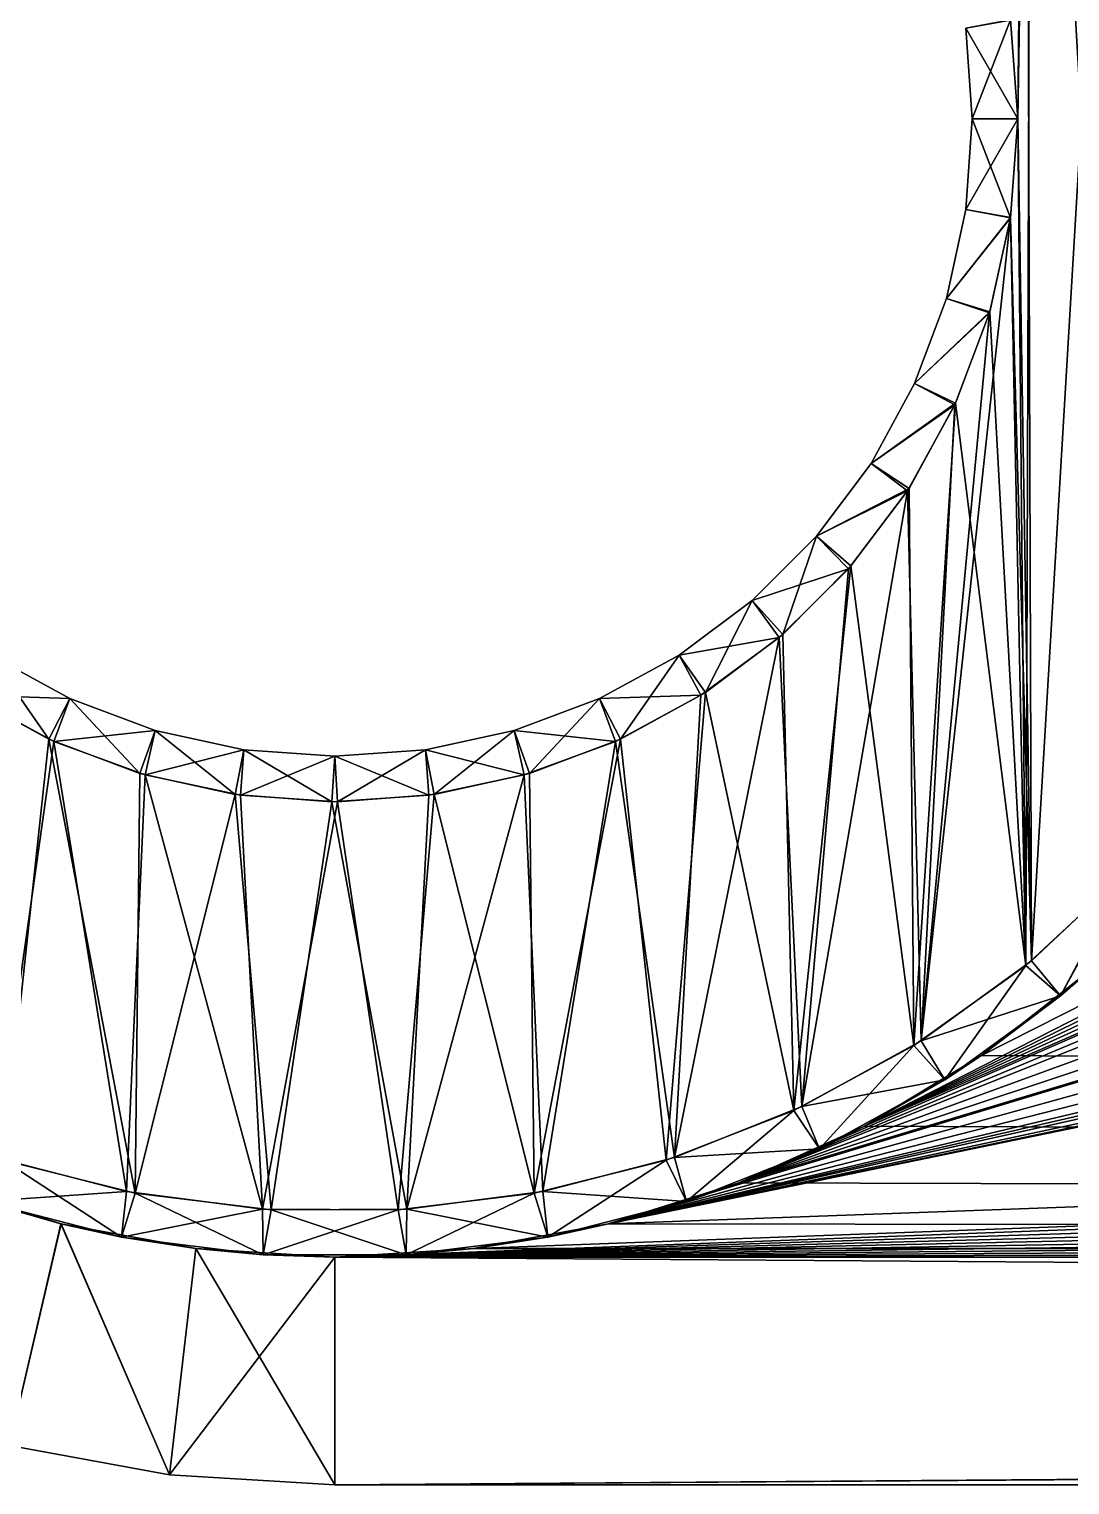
# Model space of a CAD drawing. Header units: metres. Extents: x -0.15 to 4.68, y -0.15 to 1.34.
# Drawn here: x -0.0335 to 0.0807, y -0.15 to 0.0098 of the extents above; entities that cross this region are included whole.
import ezdxf

# ---------------------------------------------------------------- set-up
doc = ezdxf.new("R2010")
doc.units = ezdxf.units.M
doc.header["$LTSCALE"] = 65.185185
for name, color, linetype in [('22', 7, 'CONTINUOUS'), ('24', 7, 'CONTINUOUS'), ('25', 7, 'CONTINUOUS'), ('27', 7, 'CONTINUOUS'), ('28', 7, 'CONTINUOUS'), ('29', 7, 'CONTINUOUS'), ('31', 7, 'CONTINUOUS'), ('32', 7, 'CONTINUOUS'), ('33', 7, 'CONTINUOUS'), ('34', 7, 'CONTINUOUS'), ('36', 7, 'CONTINUOUS'), ('37', 7, 'CONTINUOUS'), ('38', 7, 'CONTINUOUS'), ('40', 7, 'CONTINUOUS'), ('41', 7, 'CONTINUOUS'), ('60', 7, 'CONTINUOUS'), ('64', 7, 'CONTINUOUS'), ('71', 7, 'CONTINUOUS'), ('82', 7, 'CONTINUOUS'), ('83', 7, 'CONTINUOUS')]:
    doc.layers.add(name, color=color, linetype=linetype)

msp = doc.modelspace()

# ---------------------------------------------------------------- linework, layer by layer
at = {"layer": '22', "color": 2, "linetype": 'CONTINUOUS'}
for points in [[(-0.03003, -0.12134), (-0.03571, -0.14569), (-0.04439, -0.11684), (-0.03003, -0.12134)], [(-0.01812, -0.14889), (-0.03571, -0.14569), (-0.03003, -0.12134), (-0.01812, -0.14889)], [(-0.01526, -0.12404), (-0.01812, -0.14889), (-0.03003, -0.12134), (-0.01526, -0.12404)], [(0, -0.125), (-0.01812, -0.14889), (-0.01526, -0.12404), (0, -0.125)], [(0, -0.15), (-0.01812, -0.14889), (0, -0.125), (0, -0.15)], [(3.55372, -0.15), (0, -0.15), (3.55372, -0.125), (3.55372, -0.15)], [(3.55372, -0.125), (0, -0.15), (3.5198, -0.125), (3.55372, -0.125)], [(3.5198, -0.125), (0, -0.15), (3.39135, -0.125), (3.5198, -0.125)], [(3.39135, -0.125), (0, -0.15), (0, -0.125), (3.39135, -0.125)]]:
    msp.add_3dface(points, dxfattribs=at)
at = {"layer": '24', "color": 2, "linetype": 'CONTINUOUS'}
for points in [[(-0.04453, -0.11679, 0.605), (-0.03571, -0.14569, 0.605), (-0.03008, -0.12132, 0.605), (-0.04453, -0.11679, 0.605)], [(-0.03571, -0.14569, 0.605), (-0.01812, -0.14889, 0.605), (-0.03008, -0.12132, 0.605), (-0.03571, -0.14569, 0.605)], [(-0.03008, -0.12132, 0.605), (-0.01812, -0.14889, 0.605), (-0.01526, -0.12405, 0.605), (-0.03008, -0.12132, 0.605)], [(-0.01812, -0.14889, 0.605), (0, -0.15, 0.605), (-0.01526, -0.12405, 0.605), (-0.01812, -0.14889, 0.605)], [(-0.01526, -0.12405, 0.605), (0, -0.15, 0.605), (0, -0.125, 0.605), (-0.01526, -0.12405, 0.605)], [(0, -0.15, 0.605), (3.55372, -0.15, 0.605), (0, -0.125, 0.605), (0, -0.15, 0.605)], [(0, -0.125, 0.605), (3.55372, -0.15, 0.605), (3.39135, -0.125, 0.605), (0, -0.125, 0.605)]]:
    msp.add_3dface(points, dxfattribs=at)
at = {"layer": '25', "color": 2, "linetype": 'CONTINUOUS'}
for points in [[(0, -0.125, 0.605), (3.39135, -0.125, 0.605), (0, -0.125, 0.585), (0, -0.125, 0.605)], [(3.39135, -0.125, 0.605), (3.39135, -0.125, 0.585), (0, -0.125, 0.585), (3.39135, -0.125, 0.605)]]:
    msp.add_3dface(points, dxfattribs=at)
at = {"layer": '27', "color": 2, "linetype": 'CONTINUOUS'}
for points in [[(0.08739, -0.08223, -0.0175), (0.07968, -0.09631, -0.0125), (0.07651, -0.09244, -0.0175), (0.08739, -0.08223, -0.0175)], [(0.09112, -0.08557, -0.0125), (0.07968, -0.09631, -0.0125), (0.08739, -0.08223, -0.0175), (0.09112, -0.08557, -0.0125)], [(0.07651, -0.09244, -0.0175), (0.07968, -0.09631, -0.0125), (0.06439, -0.10126, -0.0175), (0.07651, -0.09244, -0.0175)], [(0.07968, -0.09631, -0.0125), (0.06698, -0.10554, -0.0125), (0.06439, -0.10126, -0.0175), (0.07968, -0.09631, -0.0125)], [(0.06439, -0.10126, -0.0175), (0.06698, -0.10554, -0.0125), (0.05131, -0.10846, -0.0175), (0.06439, -0.10126, -0.0175)], [(0.06698, -0.10554, -0.0125), (0.05322, -0.1131, -0.0125), (0.05131, -0.10846, -0.0175), (0.06698, -0.10554, -0.0125)], [(0.05131, -0.10846, -0.0175), (0.05322, -0.1131, -0.0125), (0.03731, -0.11404, -0.0175), (0.05131, -0.10846, -0.0175)], [(0.05322, -0.1131, -0.0125), (0.03863, -0.11888, -0.0125), (0.03731, -0.11404, -0.0175), (0.05322, -0.1131, -0.0125)], [(-0.02342, -0.12279, -0.0125), (-0.03863, -0.11888, -0.0125), (-0.03638, -0.11434, -0.0175), (-0.02342, -0.12279, -0.0125)], [(-0.02191, -0.11798, -0.0175), (-0.02342, -0.12279, -0.0125), (-0.03638, -0.11434, -0.0175), (-0.02191, -0.11798, -0.0175)], [(0.03731, -0.11404, -0.0175), (0.03863, -0.11888, -0.0125), (0.02285, -0.1178, -0.0175), (0.03731, -0.11404, -0.0175)], [(-0.00785, -0.12475, -0.0125), (-0.02342, -0.12279, -0.0125), (-0.02191, -0.11798, -0.0175), (-0.00785, -0.12475, -0.0125)], [(-0.00698, -0.11979, -0.0175), (-0.00785, -0.12475, -0.0125), (-0.02191, -0.11798, -0.0175), (-0.00698, -0.11979, -0.0175)], [(0.02285, -0.1178, -0.0175), (0.02342, -0.12279, -0.0125), (0.00793, -0.11973, -0.0175), (0.02285, -0.1178, -0.0175)], [(0.03863, -0.11888, -0.0125), (0.02342, -0.12279, -0.0125), (0.02285, -0.1178, -0.0175), (0.03863, -0.11888, -0.0125)], [(0.00785, -0.12475, -0.0125), (-0.00785, -0.12475, -0.0125), (-0.00698, -0.11979, -0.0175), (0.00785, -0.12475, -0.0125)], [(0.00793, -0.11973, -0.0175), (0.00785, -0.12475, -0.0125), (-0.00698, -0.11979, -0.0175), (0.00793, -0.11973, -0.0175)], [(0.02342, -0.12279, -0.0125), (0.00785, -0.12475, -0.0125), (0.00793, -0.11973, -0.0175), (0.02342, -0.12279, -0.0125)]]:
    msp.add_3dface(points, dxfattribs=at)
at = {"layer": '28', "color": 2, "linetype": 'CONTINUOUS'}
for points in [[(0.0742, 0.01083, -0.0175), (0.07587, 0.09297, -0.0175), (0.075, 0, -0.0175), (0.0742, 0.01083, -0.0175)], [(0.07587, 0.09297, -0.0175), (0.07651, -0.09244, -0.0175), (0.075, 0, -0.0175), (0.07587, 0.09297, -0.0175)], [(0.07651, -0.09244, -0.0175), (0.07587, 0.09297, -0.0175), (0.0869, 0.08275, -0.0175), (0.07651, -0.09244, -0.0175)], [(0.08739, -0.08223, -0.0175), (0.07651, -0.09244, -0.0175), (0.0869, 0.08275, -0.0175), (0.08739, -0.08223, -0.0175)], [(0.075, 0, -0.0175), (0.07651, -0.09244, -0.0175), (0.0742, -0.01086, -0.0175), (0.075, 0, -0.0175)], [(0.07651, -0.09244, -0.0175), (0.06439, -0.10126, -0.0175), (0.0742, -0.01086, -0.0175), (0.07651, -0.09244, -0.0175)], [(0.0742, -0.01086, -0.0175), (0.06439, -0.10126, -0.0175), (0.07191, -0.02129, -0.0175), (0.0742, -0.01086, -0.0175)], [(0.07191, -0.02129, -0.0175), (0.06439, -0.10126, -0.0175), (0.06809, -0.0314, -0.0175), (0.07191, -0.02129, -0.0175)], [(0.06809, -0.0314, -0.0175), (0.06439, -0.10126, -0.0175), (0.06289, -0.04086, -0.0175), (0.06809, -0.0314, -0.0175)], [(0.06439, -0.10126, -0.0175), (0.05131, -0.10846, -0.0175), (0.06289, -0.04086, -0.0175), (0.06439, -0.10126, -0.0175)], [(0.06289, -0.04086, -0.0175), (0.05131, -0.10846, -0.0175), (0.05641, -0.04941, -0.0175), (0.06289, -0.04086, -0.0175)], [(0.05641, -0.04941, -0.0175), (0.05131, -0.10846, -0.0175), (0.0488, -0.05695, -0.0175), (0.05641, -0.04941, -0.0175)], [(0.05131, -0.10846, -0.0175), (0.03731, -0.11404, -0.0175), (0.0488, -0.05695, -0.0175), (0.05131, -0.10846, -0.0175)], [(0.0488, -0.05695, -0.0175), (0.03731, -0.11404, -0.0175), (0.04021, -0.0633, -0.0175), (0.0488, -0.05695, -0.0175)], [(-0.03139, -0.06812, -0.0175), (-0.03638, -0.11434, -0.0175), (-0.0407, -0.06298, -0.0175), (-0.03139, -0.06812, -0.0175)], [(0.04021, -0.0633, -0.0175), (0.03731, -0.11404, -0.0175), (0.03082, -0.06837, -0.0175), (0.04021, -0.0633, -0.0175)], [(-0.02191, -0.11798, -0.0175), (-0.03638, -0.11434, -0.0175), (-0.03139, -0.06812, -0.0175), (-0.02191, -0.11798, -0.0175)], [(-0.02138, -0.07187, -0.0175), (-0.02191, -0.11798, -0.0175), (-0.03139, -0.06812, -0.0175), (-0.02138, -0.07187, -0.0175)], [(0.03082, -0.06837, -0.0175), (0.02285, -0.1178, -0.0175), (0.02079, -0.07205, -0.0175), (0.03082, -0.06837, -0.0175)], [(0.03731, -0.11404, -0.0175), (0.02285, -0.1178, -0.0175), (0.03082, -0.06837, -0.0175), (0.03731, -0.11404, -0.0175)], [(-0.01094, -0.0742, -0.0175), (-0.02191, -0.11798, -0.0175), (-0.02138, -0.07187, -0.0175), (-0.01094, -0.0742, -0.0175)], [(0.02285, -0.1178, -0.0175), (0.00793, -0.11973, -0.0175), (0.02079, -0.07205, -0.0175), (0.02285, -0.1178, -0.0175)], [(0.02079, -0.07205, -0.0175), (0.00793, -0.11973, -0.0175), (0.01034, -0.07428, -0.0175), (0.02079, -0.07205, -0.0175)], [(-0.00698, -0.11979, -0.0175), (-0.02191, -0.11798, -0.0175), (-0.01094, -0.0742, -0.0175), (-0.00698, -0.11979, -0.0175)], [(-0.0003, -0.07499, -0.0175), (-0.00698, -0.11979, -0.0175), (-0.01094, -0.0742, -0.0175), (-0.0003, -0.07499, -0.0175)], [(0.00793, -0.11973, -0.0175), (-0.00698, -0.11979, -0.0175), (-0.0003, -0.07499, -0.0175), (0.00793, -0.11973, -0.0175)], [(0.01034, -0.07428, -0.0175), (0.00793, -0.11973, -0.0175), (-0.0003, -0.07499, -0.0175), (0.01034, -0.07428, -0.0175)]]:
    msp.add_3dface(points, dxfattribs=at)
at = {"layer": '29', "color": 2, "linetype": 'CONTINUOUS'}
for points in [[(0.09112, -0.08557, -0.0125), (0.08293, -0.09352, 0.02), (0.07968, -0.09631, -0.0125), (0.09112, -0.08557, -0.0125)], [(0.08293, -0.09352, 0.02), (0.07101, -0.10286, 0.02), (0.07968, -0.09631, -0.0125), (0.08293, -0.09352, 0.02)], [(0.07968, -0.09631, -0.0125), (0.07101, -0.10286, 0.02), (0.06698, -0.10554, -0.0125), (0.07968, -0.09631, -0.0125)], [(0.07101, -0.10286, 0.02), (0.05818, -0.11063, 0.02), (0.06698, -0.10554, -0.0125), (0.07101, -0.10286, 0.02)], [(0.06698, -0.10554, -0.0125), (0.05818, -0.11063, 0.02), (0.05322, -0.1131, -0.0125), (0.06698, -0.10554, -0.0125)], [(0.05818, -0.11063, 0.02), (0.0444, -0.11684, 0.02), (0.05322, -0.1131, -0.0125), (0.05818, -0.11063, 0.02)], [(0.05322, -0.1131, -0.0125), (0.0444, -0.11684, 0.02), (0.03863, -0.11888, -0.0125), (0.05322, -0.1131, -0.0125)], [(-0.03003, -0.12134), (-0.04439, -0.11684), (-0.03863, -0.11888, -0.0125), (-0.03003, -0.12134)], [(0.0444, -0.11684, 0.02), (0.03005, -0.12133, 0.02), (0.03863, -0.11888, -0.0125), (0.0444, -0.11684, 0.02)], [(-0.02342, -0.12279, -0.0125), (-0.03003, -0.12134), (-0.03863, -0.11888, -0.0125), (-0.02342, -0.12279, -0.0125)], [(0.03863, -0.11888, -0.0125), (0.03005, -0.12133, 0.02), (0.02342, -0.12279, -0.0125), (0.03863, -0.11888, -0.0125)], [(-0.01526, -0.12404), (-0.03003, -0.12134), (-0.02342, -0.12279, -0.0125), (-0.01526, -0.12404)], [(0.03005, -0.12133, 0.02), (0.01527, -0.12404, 0.02), (0.02342, -0.12279, -0.0125), (0.03005, -0.12133, 0.02)], [(-0.00785, -0.12475, -0.0125), (-0.01526, -0.12404), (-0.02342, -0.12279, -0.0125), (-0.00785, -0.12475, -0.0125)], [(0.02342, -0.12279, -0.0125), (0.01527, -0.12404, 0.02), (0.00785, -0.12475, -0.0125), (0.02342, -0.12279, -0.0125)], [(0, -0.125), (-0.01526, -0.12404), (-0.00785, -0.12475, -0.0125), (0, -0.125)], [(0.01527, -0.12404, 0.02), (0, -0.125, 0.02), (0.00785, -0.12475, -0.0125), (0.01527, -0.12404, 0.02)], [(0.00785, -0.12475, -0.0125), (0, -0.125), (-0.00785, -0.12475, -0.0125), (0.00785, -0.12475, -0.0125)], [(0, -0.125, 0.02), (0, -0.125), (0.00785, -0.12475, -0.0125), (0, -0.125, 0.02)]]:
    msp.add_3dface(points, dxfattribs=at)
at = {"layer": '31', "color": 2, "linetype": 'CONTINUOUS'}
for points in [[(0.07, 0, -0.0125), (0.0742, -0.01086, -0.0175), (0.06929, -0.00996, -0.0125), (0.07, 0, -0.0125)], [(0.075, 0, -0.0175), (0.0742, -0.01086, -0.0175), (0.07, 0, -0.0125), (0.075, 0, -0.0175)], [(0.06929, -0.00996, -0.0125), (0.0742, -0.01086, -0.0175), (0.06716, -0.01972, -0.0125), (0.06929, -0.00996, -0.0125)], [(0.0742, -0.01086, -0.0175), (0.07191, -0.02129, -0.0175), (0.06716, -0.01972, -0.0125), (0.0742, -0.01086, -0.0175)], [(0.06716, -0.01972, -0.0125), (0.07191, -0.02129, -0.0175), (0.06367, -0.02908, -0.0125), (0.06716, -0.01972, -0.0125)], [(0.07191, -0.02129, -0.0175), (0.06809, -0.0314, -0.0175), (0.06367, -0.02908, -0.0125), (0.07191, -0.02129, -0.0175)], [(0.06367, -0.02908, -0.0125), (0.06809, -0.0314, -0.0175), (0.05889, -0.03784, -0.0125), (0.06367, -0.02908, -0.0125)], [(0.06809, -0.0314, -0.0175), (0.06289, -0.04086, -0.0175), (0.05889, -0.03784, -0.0125), (0.06809, -0.0314, -0.0175)], [(0.05889, -0.03784, -0.0125), (0.06289, -0.04086, -0.0175), (0.0529, -0.04584, -0.0125), (0.05889, -0.03784, -0.0125)], [(0.06289, -0.04086, -0.0175), (0.05641, -0.04941, -0.0175), (0.0529, -0.04584, -0.0125), (0.06289, -0.04086, -0.0175)], [(0.0529, -0.04584, -0.0125), (0.05641, -0.04941, -0.0175), (0.04584, -0.0529, -0.0125), (0.0529, -0.04584, -0.0125)], [(0.05641, -0.04941, -0.0175), (0.0488, -0.05695, -0.0175), (0.04584, -0.0529, -0.0125), (0.05641, -0.04941, -0.0175)], [(0.04584, -0.0529, -0.0125), (0.0488, -0.05695, -0.0175), (0.03784, -0.05889, -0.0125), (0.04584, -0.0529, -0.0125)], [(0.0488, -0.05695, -0.0175), (0.04021, -0.0633, -0.0175), (0.03784, -0.05889, -0.0125), (0.0488, -0.05695, -0.0175)], [(-0.03139, -0.06812, -0.0175), (-0.0407, -0.06298, -0.0175), (-0.03784, -0.05889, -0.0125), (-0.03139, -0.06812, -0.0175)], [(-0.02908, -0.06367, -0.0125), (-0.03139, -0.06812, -0.0175), (-0.03784, -0.05889, -0.0125), (-0.02908, -0.06367, -0.0125)], [(0.03784, -0.05889, -0.0125), (0.04021, -0.0633, -0.0175), (0.02908, -0.06367, -0.0125), (0.03784, -0.05889, -0.0125)], [(-0.02138, -0.07187, -0.0175), (-0.03139, -0.06812, -0.0175), (-0.02908, -0.06367, -0.0125), (-0.02138, -0.07187, -0.0175)], [(-0.01972, -0.06716, -0.0125), (-0.02138, -0.07187, -0.0175), (-0.02908, -0.06367, -0.0125), (-0.01972, -0.06716, -0.0125)], [(0.02908, -0.06367, -0.0125), (0.03082, -0.06837, -0.0175), (0.01972, -0.06716, -0.0125), (0.02908, -0.06367, -0.0125)], [(0.04021, -0.0633, -0.0175), (0.03082, -0.06837, -0.0175), (0.02908, -0.06367, -0.0125), (0.04021, -0.0633, -0.0175)], [(-0.01094, -0.0742, -0.0175), (-0.02138, -0.07187, -0.0175), (-0.01972, -0.06716, -0.0125), (-0.01094, -0.0742, -0.0175)], [(-0.00996, -0.06929, -0.0125), (-0.01094, -0.0742, -0.0175), (-0.01972, -0.06716, -0.0125), (-0.00996, -0.06929, -0.0125)], [(0.01972, -0.06716, -0.0125), (0.02079, -0.07205, -0.0175), (0.00996, -0.06929, -0.0125), (0.01972, -0.06716, -0.0125)], [(0.03082, -0.06837, -0.0175), (0.02079, -0.07205, -0.0175), (0.01972, -0.06716, -0.0125), (0.03082, -0.06837, -0.0175)], [(-0.0003, -0.07499, -0.0175), (-0.01094, -0.0742, -0.0175), (-0.00996, -0.06929, -0.0125), (-0.0003, -0.07499, -0.0175)], [(0, -0.07, -0.0125), (-0.0003, -0.07499, -0.0175), (-0.00996, -0.06929, -0.0125), (0, -0.07, -0.0125)], [(0.01034, -0.07428, -0.0175), (-0.0003, -0.07499, -0.0175), (0, -0.07, -0.0125), (0.01034, -0.07428, -0.0175)], [(0.00996, -0.06929, -0.0125), (0.01034, -0.07428, -0.0175), (0, -0.07, -0.0125), (0.00996, -0.06929, -0.0125)], [(0.02079, -0.07205, -0.0175), (0.01034, -0.07428, -0.0175), (0.00996, -0.06929, -0.0125), (0.02079, -0.07205, -0.0175)]]:
    msp.add_3dface(points, dxfattribs=at)
at = {"layer": '32', "color": 2, "linetype": 'CONTINUOUS'}
for points in [[(0.0742, 0.01083, -0.0175), (0.075, 0, -0.0175), (0.06929, 0.00996, -0.0125), (0.0742, 0.01083, -0.0175)], [(0.075, 0, -0.0175), (0.07, 0, -0.0125), (0.06929, 0.00996, -0.0125), (0.075, 0, -0.0175)]]:
    msp.add_3dface(points, dxfattribs=at)
at = {"layer": '33', "color": 2, "linetype": 'CONTINUOUS'}
for points in [[(0.07, 0, -0.0125), (0.06929, -0.00996, -0.0125), (0.07, 0, 0.6175), (0.07, 0, -0.0125)], [(0.07, 0, 0.6175), (0.06929, -0.00996, -0.0125), (0.06929, -0.00996, 0.6175), (0.07, 0, 0.6175)], [(0.06929, -0.00996, -0.0125), (0.06716, -0.01972, -0.0125), (0.06929, -0.00996, 0.6175), (0.06929, -0.00996, -0.0125)], [(0.06929, -0.00996, 0.6175), (0.06716, -0.01972, -0.0125), (0.06716, -0.01972, 0.6175), (0.06929, -0.00996, 0.6175)], [(0.06716, -0.01972, -0.0125), (0.06367, -0.02908, -0.0125), (0.06716, -0.01972, 0.6175), (0.06716, -0.01972, -0.0125)], [(0.06716, -0.01972, 0.6175), (0.06367, -0.02908, -0.0125), (0.06367, -0.02908, 0.6175), (0.06716, -0.01972, 0.6175)], [(0.06367, -0.02908, -0.0125), (0.05889, -0.03784, -0.0125), (0.06367, -0.02908, 0.6175), (0.06367, -0.02908, -0.0125)], [(0.06367, -0.02908, 0.6175), (0.05889, -0.03784, -0.0125), (0.05889, -0.03784, 0.6175), (0.06367, -0.02908, 0.6175)], [(0.05889, -0.03784, -0.0125), (0.0529, -0.04584, -0.0125), (0.05889, -0.03784, 0.6175), (0.05889, -0.03784, -0.0125)], [(0.05889, -0.03784, 0.6175), (0.0529, -0.04584, -0.0125), (0.0529, -0.04584, 0.6175), (0.05889, -0.03784, 0.6175)], [(0.0529, -0.04584, -0.0125), (0.04584, -0.0529, -0.0125), (0.0529, -0.04584, 0.6175), (0.0529, -0.04584, -0.0125)], [(0.0529, -0.04584, 0.6175), (0.04584, -0.0529, -0.0125), (0.04584, -0.0529, 0.6175), (0.0529, -0.04584, 0.6175)], [(0.04584, -0.0529, -0.0125), (0.03784, -0.05889, -0.0125), (0.04584, -0.0529, 0.6175), (0.04584, -0.0529, -0.0125)], [(0.04584, -0.0529, 0.6175), (0.03784, -0.05889, -0.0125), (0.03784, -0.05889, 0.6175), (0.04584, -0.0529, 0.6175)], [(-0.02908, -0.06367, -0.0125), (-0.03784, -0.05889, -0.0125), (-0.02908, -0.06367, 0.6175), (-0.02908, -0.06367, -0.0125)], [(-0.02908, -0.06367, 0.6175), (-0.03784, -0.05889, -0.0125), (-0.03784, -0.05889, 0.6175), (-0.02908, -0.06367, 0.6175)], [(0.03784, -0.05889, -0.0125), (0.02908, -0.06367, -0.0125), (0.03784, -0.05889, 0.6175), (0.03784, -0.05889, -0.0125)], [(0.03784, -0.05889, 0.6175), (0.02908, -0.06367, -0.0125), (0.02908, -0.06367, 0.6175), (0.03784, -0.05889, 0.6175)], [(-0.01972, -0.06716, -0.0125), (-0.02908, -0.06367, -0.0125), (-0.01972, -0.06716, 0.6175), (-0.01972, -0.06716, -0.0125)], [(-0.01972, -0.06716, 0.6175), (-0.02908, -0.06367, -0.0125), (-0.02908, -0.06367, 0.6175), (-0.01972, -0.06716, 0.6175)], [(0.02908, -0.06367, -0.0125), (0.01972, -0.06716, -0.0125), (0.02908, -0.06367, 0.6175), (0.02908, -0.06367, -0.0125)], [(0.02908, -0.06367, 0.6175), (0.01972, -0.06716, -0.0125), (0.01972, -0.06716, 0.6175), (0.02908, -0.06367, 0.6175)], [(-0.00996, -0.06929, -0.0125), (-0.01972, -0.06716, -0.0125), (-0.00996, -0.06929, 0.6175), (-0.00996, -0.06929, -0.0125)], [(-0.00996, -0.06929, 0.6175), (-0.01972, -0.06716, -0.0125), (-0.01972, -0.06716, 0.6175), (-0.00996, -0.06929, 0.6175)], [(0.01972, -0.06716, -0.0125), (0.00996, -0.06929, -0.0125), (0.01972, -0.06716, 0.6175), (0.01972, -0.06716, -0.0125)], [(0.01972, -0.06716, 0.6175), (0.00996, -0.06929, -0.0125), (0.00996, -0.06929, 0.6175), (0.01972, -0.06716, 0.6175)], [(0, -0.07, -0.0125), (-0.00996, -0.06929, -0.0125), (0, -0.07, 0.6175), (0, -0.07, -0.0125)], [(0, -0.07, 0.6175), (-0.00996, -0.06929, -0.0125), (-0.00996, -0.06929, 0.6175), (0, -0.07, 0.6175)], [(0.00996, -0.06929, -0.0125), (0, -0.07, -0.0125), (0.00996, -0.06929, 0.6175), (0.00996, -0.06929, -0.0125)], [(0.00996, -0.06929, 0.6175), (0, -0.07, -0.0125), (0, -0.07, 0.6175), (0.00996, -0.06929, 0.6175)]]:
    msp.add_3dface(points, dxfattribs=at)
at = {"layer": '34', "color": 2, "linetype": 'CONTINUOUS'}
for points in [[(0.07, 0, -0.0125), (0.07, 0, 0.6175), (0.06929, 0.00996, 0.6175), (0.07, 0, -0.0125)], [(0.07, 0, -0.0125), (0.06929, 0.00996, 0.6175), (0.06929, 0.00996, -0.0125), (0.07, 0, -0.0125)]]:
    msp.add_3dface(points, dxfattribs=at)
at = {"layer": '36', "color": 2, "linetype": 'CONTINUOUS'}
for points in [[(0.0869, -0.08275, 0.6225), (0.07587, -0.09297, 0.6225), (0.07968, -0.09631, 0.6175), (0.0869, -0.08275, 0.6225)], [(0.0869, -0.08275, 0.6225), (0.07968, -0.09631, 0.6175), (0.09112, -0.08557, 0.6175), (0.0869, -0.08275, 0.6225)], [(0.07587, -0.09297, 0.6225), (0.0636, -0.10176, 0.6225), (0.06698, -0.10554, 0.6175), (0.07587, -0.09297, 0.6225)], [(0.07587, -0.09297, 0.6225), (0.06698, -0.10554, 0.6175), (0.07968, -0.09631, 0.6175), (0.07587, -0.09297, 0.6225)], [(0.0636, -0.10176, 0.6225), (0.05043, -0.10888, 0.6225), (0.05322, -0.1131, 0.6175), (0.0636, -0.10176, 0.6225)], [(0.0636, -0.10176, 0.6225), (0.05322, -0.1131, 0.6175), (0.06698, -0.10554, 0.6175), (0.0636, -0.10176, 0.6225)], [(0.05043, -0.10888, 0.6225), (0.03638, -0.11434, 0.6225), (0.03863, -0.11888, 0.6175), (0.05043, -0.10888, 0.6225)], [(0.05043, -0.10888, 0.6225), (0.03863, -0.11888, 0.6175), (0.05322, -0.1131, 0.6175), (0.05043, -0.10888, 0.6225)], [(-0.02285, -0.1178, 0.6225), (-0.03731, -0.11404, 0.6225), (-0.03863, -0.11888, 0.6175), (-0.02285, -0.1178, 0.6225)], [(0.03638, -0.11434, 0.6225), (0.02191, -0.11798, 0.6225), (0.02342, -0.12279, 0.6175), (0.03638, -0.11434, 0.6225)], [(0.03638, -0.11434, 0.6225), (0.02342, -0.12279, 0.6175), (0.03863, -0.11888, 0.6175), (0.03638, -0.11434, 0.6225)], [(-0.02285, -0.1178, 0.6225), (-0.03863, -0.11888, 0.6175), (-0.02342, -0.12279, 0.6175), (-0.02285, -0.1178, 0.6225)], [(-0.00793, -0.11973, 0.6225), (-0.02285, -0.1178, 0.6225), (-0.02342, -0.12279, 0.6175), (-0.00793, -0.11973, 0.6225)], [(0.02191, -0.11798, 0.6225), (0.00698, -0.11979, 0.6225), (0.00785, -0.12475, 0.6175), (0.02191, -0.11798, 0.6225)], [(0.02191, -0.11798, 0.6225), (0.00785, -0.12475, 0.6175), (0.02342, -0.12279, 0.6175), (0.02191, -0.11798, 0.6225)], [(-0.00793, -0.11973, 0.6225), (-0.02342, -0.12279, 0.6175), (-0.00785, -0.12475, 0.6175), (-0.00793, -0.11973, 0.6225)], [(0.00698, -0.11979, 0.6225), (-0.00793, -0.11973, 0.6225), (-0.00785, -0.12475, 0.6175), (0.00698, -0.11979, 0.6225)], [(0.00698, -0.11979, 0.6225), (-0.00785, -0.12475, 0.6175), (0.00785, -0.12475, 0.6175), (0.00698, -0.11979, 0.6225)]]:
    msp.add_3dface(points, dxfattribs=at)
at = {"layer": '37', "color": 2, "linetype": 'CONTINUOUS'}
for points in [[(0.0742, 0.01086, 0.6225), (0.075, 0, 0.6225), (0.07651, 0.09244, 0.6225), (0.0742, 0.01086, 0.6225)], [(0.075, 0, 0.6225), (0.07587, -0.09297, 0.6225), (0.07651, 0.09244, 0.6225), (0.075, 0, 0.6225)], [(0.07587, -0.09297, 0.6225), (0.0869, -0.08275, 0.6225), (0.07651, 0.09244, 0.6225), (0.07587, -0.09297, 0.6225)], [(0.07651, 0.09244, 0.6225), (0.0869, -0.08275, 0.6225), (0.08739, 0.08223, 0.6225), (0.07651, 0.09244, 0.6225)], [(0.075, 0, 0.6225), (0.0742, -0.01083, 0.6225), (0.07587, -0.09297, 0.6225), (0.075, 0, 0.6225)], [(0.0742, -0.01083, 0.6225), (0.07194, -0.0212, 0.6225), (0.07587, -0.09297, 0.6225), (0.0742, -0.01083, 0.6225)], [(0.07194, -0.0212, 0.6225), (0.06818, -0.03122, 0.6225), (0.07587, -0.09297, 0.6225), (0.07194, -0.0212, 0.6225)], [(0.06818, -0.03122, 0.6225), (0.06306, -0.0406, 0.6225), (0.0636, -0.10176, 0.6225), (0.06818, -0.03122, 0.6225)], [(0.07587, -0.09297, 0.6225), (0.06818, -0.03122, 0.6225), (0.0636, -0.10176, 0.6225), (0.07587, -0.09297, 0.6225)], [(0.06306, -0.0406, 0.6225), (0.05669, -0.0491, 0.6225), (0.0636, -0.10176, 0.6225), (0.06306, -0.0406, 0.6225)], [(0.05669, -0.0491, 0.6225), (0.04919, -0.05661, 0.6225), (0.05043, -0.10888, 0.6225), (0.05669, -0.0491, 0.6225)], [(0.0636, -0.10176, 0.6225), (0.05669, -0.0491, 0.6225), (0.05043, -0.10888, 0.6225), (0.0636, -0.10176, 0.6225)], [(0.04919, -0.05661, 0.6225), (0.0407, -0.06298, 0.6225), (0.05043, -0.10888, 0.6225), (0.04919, -0.05661, 0.6225)], [(-0.03082, -0.06837, 0.6225), (-0.04021, -0.0633, 0.6225), (-0.03731, -0.11404, 0.6225), (-0.03082, -0.06837, 0.6225)], [(0.0407, -0.06298, 0.6225), (0.03139, -0.06812, 0.6225), (0.03638, -0.11434, 0.6225), (0.0407, -0.06298, 0.6225)], [(0.05043, -0.10888, 0.6225), (0.0407, -0.06298, 0.6225), (0.03638, -0.11434, 0.6225), (0.05043, -0.10888, 0.6225)], [(-0.02285, -0.1178, 0.6225), (-0.03082, -0.06837, 0.6225), (-0.03731, -0.11404, 0.6225), (-0.02285, -0.1178, 0.6225)], [(-0.02079, -0.07205, 0.6225), (-0.03082, -0.06837, 0.6225), (-0.02285, -0.1178, 0.6225), (-0.02079, -0.07205, 0.6225)], [(0.03139, -0.06812, 0.6225), (0.02138, -0.07187, 0.6225), (0.02191, -0.11798, 0.6225), (0.03139, -0.06812, 0.6225)], [(0.03638, -0.11434, 0.6225), (0.03139, -0.06812, 0.6225), (0.02191, -0.11798, 0.6225), (0.03638, -0.11434, 0.6225)], [(0.02138, -0.07187, 0.6225), (0.01094, -0.0742, 0.6225), (0.02191, -0.11798, 0.6225), (0.02138, -0.07187, 0.6225)], [(-0.00793, -0.11973, 0.6225), (-0.02079, -0.07205, 0.6225), (-0.02285, -0.1178, 0.6225), (-0.00793, -0.11973, 0.6225)], [(-0.01034, -0.07428, 0.6225), (-0.02079, -0.07205, 0.6225), (-0.00793, -0.11973, 0.6225), (-0.01034, -0.07428, 0.6225)], [(0.0003, -0.07499, 0.6225), (-0.01034, -0.07428, 0.6225), (-0.00793, -0.11973, 0.6225), (0.0003, -0.07499, 0.6225)], [(0.00698, -0.11979, 0.6225), (0.0003, -0.07499, 0.6225), (-0.00793, -0.11973, 0.6225), (0.00698, -0.11979, 0.6225)], [(0.01094, -0.0742, 0.6225), (0.0003, -0.07499, 0.6225), (0.00698, -0.11979, 0.6225), (0.01094, -0.0742, 0.6225)], [(0.02191, -0.11798, 0.6225), (0.01094, -0.0742, 0.6225), (0.00698, -0.11979, 0.6225), (0.02191, -0.11798, 0.6225)]]:
    msp.add_3dface(points, dxfattribs=at)
at = {"layer": '38', "color": 2, "linetype": 'CONTINUOUS'}
for points in [[(0.09112, -0.08557, 0.6175), (0.07968, -0.09631, 0.6175), (0.08293, -0.09352, 0.585), (0.09112, -0.08557, 0.6175)], [(0.08293, -0.09352, 0.585), (0.07968, -0.09631, 0.6175), (0.07102, -0.10285, 0.585), (0.08293, -0.09352, 0.585)], [(0.07968, -0.09631, 0.6175), (0.06698, -0.10554, 0.6175), (0.07102, -0.10285, 0.585), (0.07968, -0.09631, 0.6175)], [(0.07102, -0.10285, 0.585), (0.06698, -0.10554, 0.6175), (0.05819, -0.11062, 0.585), (0.07102, -0.10285, 0.585)], [(0.06698, -0.10554, 0.6175), (0.05322, -0.1131, 0.6175), (0.05819, -0.11062, 0.585), (0.06698, -0.10554, 0.6175)], [(0.05819, -0.11062, 0.585), (0.05322, -0.1131, 0.6175), (0.04439, -0.11684, 0.585), (0.05819, -0.11062, 0.585)], [(0.05322, -0.1131, 0.6175), (0.03863, -0.11888, 0.6175), (0.04439, -0.11684, 0.585), (0.05322, -0.1131, 0.6175)], [(-0.04453, -0.11679, 0.605), (-0.03008, -0.12132, 0.605), (-0.03863, -0.11888, 0.6175), (-0.04453, -0.11679, 0.605)], [(0.04439, -0.11684, 0.585), (0.03863, -0.11888, 0.6175), (0.03003, -0.12134, 0.585), (0.04439, -0.11684, 0.585)], [(-0.03863, -0.11888, 0.6175), (-0.03008, -0.12132, 0.605), (-0.02342, -0.12279, 0.6175), (-0.03863, -0.11888, 0.6175)], [(0.03863, -0.11888, 0.6175), (0.02342, -0.12279, 0.6175), (0.03003, -0.12134, 0.585), (0.03863, -0.11888, 0.6175)], [(-0.03008, -0.12132, 0.605), (-0.01526, -0.12405, 0.605), (-0.02342, -0.12279, 0.6175), (-0.03008, -0.12132, 0.605)], [(0.03003, -0.12134, 0.585), (0.02342, -0.12279, 0.6175), (0.01526, -0.12404, 0.585), (0.03003, -0.12134, 0.585)], [(-0.02342, -0.12279, 0.6175), (-0.01526, -0.12405, 0.605), (-0.00785, -0.12475, 0.6175), (-0.02342, -0.12279, 0.6175)], [(0.02342, -0.12279, 0.6175), (0.00785, -0.12475, 0.6175), (0.01526, -0.12404, 0.585), (0.02342, -0.12279, 0.6175)], [(-0.01526, -0.12405, 0.605), (0, -0.125, 0.605), (-0.00785, -0.12475, 0.6175), (-0.01526, -0.12405, 0.605)], [(0, -0.125, 0.605), (0, -0.125, 0.585), (0.01526, -0.12404, 0.585), (0, -0.125, 0.605)], [(0.00785, -0.12475, 0.6175), (0, -0.125, 0.605), (0.01526, -0.12404, 0.585), (0.00785, -0.12475, 0.6175)], [(-0.00785, -0.12475, 0.6175), (0, -0.125, 0.605), (0.00785, -0.12475, 0.6175), (-0.00785, -0.12475, 0.6175)]]:
    msp.add_3dface(points, dxfattribs=at)
at = {"layer": '40', "color": 2, "linetype": 'CONTINUOUS'}
for points in [[(0.07, 0, 0.6175), (0.06929, -0.00996, 0.6175), (0.075, 0, 0.6225), (0.07, 0, 0.6175)], [(0.075, 0, 0.6225), (0.06929, -0.00996, 0.6175), (0.0742, -0.01083, 0.6225), (0.075, 0, 0.6225)], [(0.06929, -0.00996, 0.6175), (0.06716, -0.01972, 0.6175), (0.0742, -0.01083, 0.6225), (0.06929, -0.00996, 0.6175)], [(0.0742, -0.01083, 0.6225), (0.06716, -0.01972, 0.6175), (0.07194, -0.0212, 0.6225), (0.0742, -0.01083, 0.6225)], [(0.06716, -0.01972, 0.6175), (0.06367, -0.02908, 0.6175), (0.07194, -0.0212, 0.6225), (0.06716, -0.01972, 0.6175)], [(0.07194, -0.0212, 0.6225), (0.06367, -0.02908, 0.6175), (0.06818, -0.03122, 0.6225), (0.07194, -0.0212, 0.6225)], [(0.06367, -0.02908, 0.6175), (0.05889, -0.03784, 0.6175), (0.06818, -0.03122, 0.6225), (0.06367, -0.02908, 0.6175)], [(0.06818, -0.03122, 0.6225), (0.05889, -0.03784, 0.6175), (0.06306, -0.0406, 0.6225), (0.06818, -0.03122, 0.6225)], [(0.05889, -0.03784, 0.6175), (0.0529, -0.04584, 0.6175), (0.06306, -0.0406, 0.6225), (0.05889, -0.03784, 0.6175)], [(0.06306, -0.0406, 0.6225), (0.0529, -0.04584, 0.6175), (0.05669, -0.0491, 0.6225), (0.06306, -0.0406, 0.6225)], [(0.0529, -0.04584, 0.6175), (0.04584, -0.0529, 0.6175), (0.04919, -0.05661, 0.6225), (0.0529, -0.04584, 0.6175)], [(0.05669, -0.0491, 0.6225), (0.0529, -0.04584, 0.6175), (0.04919, -0.05661, 0.6225), (0.05669, -0.0491, 0.6225)], [(0.04584, -0.0529, 0.6175), (0.03784, -0.05889, 0.6175), (0.0407, -0.06298, 0.6225), (0.04584, -0.0529, 0.6175)], [(0.04919, -0.05661, 0.6225), (0.04584, -0.0529, 0.6175), (0.0407, -0.06298, 0.6225), (0.04919, -0.05661, 0.6225)], [(-0.02908, -0.06367, 0.6175), (-0.03784, -0.05889, 0.6175), (-0.04021, -0.0633, 0.6225), (-0.02908, -0.06367, 0.6175)], [(0.03784, -0.05889, 0.6175), (0.02908, -0.06367, 0.6175), (0.03139, -0.06812, 0.6225), (0.03784, -0.05889, 0.6175)], [(0.0407, -0.06298, 0.6225), (0.03784, -0.05889, 0.6175), (0.03139, -0.06812, 0.6225), (0.0407, -0.06298, 0.6225)], [(-0.03082, -0.06837, 0.6225), (-0.02908, -0.06367, 0.6175), (-0.04021, -0.0633, 0.6225), (-0.03082, -0.06837, 0.6225)], [(-0.01972, -0.06716, 0.6175), (-0.02908, -0.06367, 0.6175), (-0.03082, -0.06837, 0.6225), (-0.01972, -0.06716, 0.6175)], [(0.02908, -0.06367, 0.6175), (0.01972, -0.06716, 0.6175), (0.02138, -0.07187, 0.6225), (0.02908, -0.06367, 0.6175)], [(0.03139, -0.06812, 0.6225), (0.02908, -0.06367, 0.6175), (0.02138, -0.07187, 0.6225), (0.03139, -0.06812, 0.6225)], [(-0.02079, -0.07205, 0.6225), (-0.01972, -0.06716, 0.6175), (-0.03082, -0.06837, 0.6225), (-0.02079, -0.07205, 0.6225)], [(-0.00996, -0.06929, 0.6175), (-0.01972, -0.06716, 0.6175), (-0.02079, -0.07205, 0.6225), (-0.00996, -0.06929, 0.6175)], [(0.01972, -0.06716, 0.6175), (0.00996, -0.06929, 0.6175), (0.01094, -0.0742, 0.6225), (0.01972, -0.06716, 0.6175)], [(0.02138, -0.07187, 0.6225), (0.01972, -0.06716, 0.6175), (0.01094, -0.0742, 0.6225), (0.02138, -0.07187, 0.6225)], [(-0.01034, -0.07428, 0.6225), (-0.00996, -0.06929, 0.6175), (-0.02079, -0.07205, 0.6225), (-0.01034, -0.07428, 0.6225)], [(0, -0.07, 0.6175), (-0.00996, -0.06929, 0.6175), (-0.01034, -0.07428, 0.6225), (0, -0.07, 0.6175)], [(0.0003, -0.07499, 0.6225), (0, -0.07, 0.6175), (-0.01034, -0.07428, 0.6225), (0.0003, -0.07499, 0.6225)], [(0.00996, -0.06929, 0.6175), (0, -0.07, 0.6175), (0.0003, -0.07499, 0.6225), (0.00996, -0.06929, 0.6175)], [(0.01094, -0.0742, 0.6225), (0.00996, -0.06929, 0.6175), (0.0003, -0.07499, 0.6225), (0.01094, -0.0742, 0.6225)]]:
    msp.add_3dface(points, dxfattribs=at)
at = {"layer": '41', "color": 2, "linetype": 'CONTINUOUS'}
for points in [[(0.07, 0, 0.6175), (0.0742, 0.01086, 0.6225), (0.06929, 0.00996, 0.6175), (0.07, 0, 0.6175)], [(0.07, 0, 0.6175), (0.075, 0, 0.6225), (0.0742, 0.01086, 0.6225), (0.07, 0, 0.6175)]]:
    msp.add_3dface(points, dxfattribs=at)
at = {"layer": '60', "color": 2, "linetype": 'CONTINUOUS'}
for points in [[(0.05818, -0.11063, 0.02), (0.07101, -0.10286, 0.02), (0.40556, 0.06652, 0.02), (0.05818, -0.11063, 0.02)], [(0.05818, -0.11063, 0.02), (0.40556, 0.06652, 0.02), (0.4058, 0.06024, 0.02), (0.05818, -0.11063, 0.02)], [(0.07101, -0.10286, 0.02), (0.08293, -0.09352, 0.02), (0.40556, 0.06652, 0.02), (0.07101, -0.10286, 0.02)], [(0.40644, 0.05408, 0.02), (0.05818, -0.11063, 0.02), (0.4058, 0.06024, 0.02), (0.40644, 0.05408, 0.02)], [(0.40748, 0.04804, 0.02), (0.05818, -0.11063, 0.02), (0.40644, 0.05408, 0.02), (0.40748, 0.04804, 0.02)], [(0.40892, 0.04214, 0.02), (0.05818, -0.11063, 0.02), (0.40748, 0.04804, 0.02), (0.40892, 0.04214, 0.02)], [(0.0444, -0.11684, 0.02), (0.05818, -0.11063, 0.02), (0.40892, 0.04214, 0.02), (0.0444, -0.11684, 0.02)], [(0.41078, 0.03632, 0.02), (0.0444, -0.11684, 0.02), (0.40892, 0.04214, 0.02), (0.41078, 0.03632, 0.02)], [(0.41305, 0.03059, 0.02), (0.0444, -0.11684, 0.02), (0.41078, 0.03632, 0.02), (0.41305, 0.03059, 0.02)], [(0.41871, 0.01967, 0.02), (0.0444, -0.11684, 0.02), (0.41305, 0.03059, 0.02), (0.41871, 0.01967, 0.02)], [(0.42574, 0.00973, 0.02), (0.0444, -0.11684, 0.02), (0.41871, 0.01967, 0.02), (0.42574, 0.00973, 0.02)], [(0.43408, 0.00079, 0.02), (0.0444, -0.11684, 0.02), (0.42574, 0.00973, 0.02), (0.43408, 0.00079, 0.02)], [(0.03005, -0.12133, 0.02), (0.0444, -0.11684, 0.02), (0.43408, 0.00079, 0.02), (0.03005, -0.12133, 0.02)], [(0.44348, -0.00688, 0.02), (0.03005, -0.12133, 0.02), (0.43408, 0.00079, 0.02), (0.44348, -0.00688, 0.02)], [(3.3107, -0.00097, 0.02), (3.31243, -0.0181, 0.02), (0, -0.125, 0.02), (3.3107, -0.00097, 0.02)], [(3.3107, -0.00097, 0.02), (0, -0.125, 0.02), (0.01527, -0.12404, 0.02), (3.3107, -0.00097, 0.02)], [(0.03005, -0.12133, 0.02), (3.3107, -0.00097, 0.02), (0.01527, -0.12404, 0.02), (0.03005, -0.12133, 0.02)], [(3.3107, -0.00097, 0.02), (0.03005, -0.12133, 0.02), (0.51343, -0.02168, 0.02), (3.3107, -0.00097, 0.02)], [(0.45393, -0.01327, 0.02), (0.03005, -0.12133, 0.02), (0.44348, -0.00688, 0.02), (0.45393, -0.01327, 0.02)], [(0.46509, -0.01815, 0.02), (0.03005, -0.12133, 0.02), (0.45393, -0.01327, 0.02), (0.46509, -0.01815, 0.02)], [(3.31243, -0.0181, 0.02), (3.31622, -0.03505, 0.02), (0, -0.125, 0.02), (3.31243, -0.0181, 0.02)], [(0.47098, -0.02004, 0.02), (0.03005, -0.12133, 0.02), (0.46509, -0.01815, 0.02), (0.47098, -0.02004, 0.02)], [(0.47697, -0.02153, 0.02), (0.03005, -0.12133, 0.02), (0.47098, -0.02004, 0.02), (0.47697, -0.02153, 0.02)], [(0.48904, -0.02324, 0.02), (0.03005, -0.12133, 0.02), (0.47697, -0.02153, 0.02), (0.48904, -0.02324, 0.02)], [(0.51343, -0.02168, 0.02), (0.03005, -0.12133, 0.02), (0.50135, -0.02329, 0.02), (0.51343, -0.02168, 0.02)], [(0.50135, -0.02329, 0.02), (0.03005, -0.12133, 0.02), (0.48904, -0.02324, 0.02), (0.50135, -0.02329, 0.02)], [(3.31622, -0.03505, 0.02), (3.32195, -0.05129, 0.02), (0, -0.125, 0.02), (3.31622, -0.03505, 0.02)], [(3.32195, -0.05129, 0.02), (3.32965, -0.06686, 0.02), (0, -0.125, 0.02), (3.32195, -0.05129, 0.02)], [(3.32965, -0.06686, 0.02), (3.33907, -0.08131, 0.02), (0, -0.125, 0.02), (3.32965, -0.06686, 0.02)], [(3.33907, -0.08131, 0.02), (3.35026, -0.09463, 0.02), (0, -0.125, 0.02), (3.33907, -0.08131, 0.02)], [(3.35026, -0.09463, 0.02), (3.36279, -0.10644, 0.02), (0, -0.125, 0.02), (3.35026, -0.09463, 0.02)], [(3.36279, -0.10644, 0.02), (3.37645, -0.11652, 0.02), (0, -0.125, 0.02), (3.36279, -0.10644, 0.02)], [(3.37645, -0.11652, 0.02), (3.39135, -0.125, 0.02), (0, -0.125, 0.02), (3.37645, -0.11652, 0.02)]]:
    msp.add_3dface(points, dxfattribs=at)
at = {"layer": '64', "color": 2, "linetype": 'CONTINUOUS'}
for points in [[(3.39135, -0.125, 0.585), (0.08293, -0.09352, 0.585), (0.07102, -0.10285, 0.585), (3.39135, -0.125, 0.585)], [(3.39135, -0.125, 0.585), (0.07102, -0.10285, 0.585), (0.05819, -0.11062, 0.585), (3.39135, -0.125, 0.585)], [(3.39135, -0.125, 0.585), (0.05819, -0.11062, 0.585), (0.04439, -0.11684, 0.585), (3.39135, -0.125, 0.585)], [(3.39135, -0.125, 0.585), (0.04439, -0.11684, 0.585), (0.03003, -0.12134, 0.585), (3.39135, -0.125, 0.585)], [(3.39135, -0.125, 0.585), (0.03003, -0.12134, 0.585), (0.01526, -0.12404, 0.585), (3.39135, -0.125, 0.585)], [(0, -0.125, 0.585), (3.39135, -0.125, 0.585), (0.01526, -0.12404, 0.585), (0, -0.125, 0.585)]]:
    msp.add_3dface(points, dxfattribs=at)
at = {"layer": '71', "color": 2, "linetype": 'CONTINUOUS'}
for points in [[(3.39135, -0.125), (0, -0.125), (3.39135, -0.125, 0.02), (3.39135, -0.125)], [(3.39135, -0.125, 0.02), (0, -0.125), (0, -0.125, 0.02), (3.39135, -0.125, 0.02)]]:
    msp.add_3dface(points, dxfattribs=at)
at = {"layer": '82', "color": 2, "linetype": 'CONTINUOUS'}
for points in [[(-0.01812, -0.14889, 0.605), (-0.03571, -0.14569, 0.605), (-0.03571, -0.14569), (-0.01812, -0.14889, 0.605)], [(-0.01812, -0.14889), (-0.01812, -0.14889, 0.605), (-0.03571, -0.14569), (-0.01812, -0.14889)], [(0, -0.15, 0.605), (-0.01812, -0.14889, 0.605), (0, -0.15), (0, -0.15, 0.605)], [(0, -0.15), (-0.01812, -0.14889, 0.605), (-0.01812, -0.14889), (0, -0.15)]]:
    msp.add_3dface(points, dxfattribs=at)
at = {"layer": '83', "color": 2, "linetype": 'CONTINUOUS'}
for points in [[(3.55372, -0.15, 0.605), (0, -0.15, 0.605), (3.55372, -0.15), (3.55372, -0.15, 0.605)], [(0, -0.15, 0.605), (0, -0.15), (3.55372, -0.15), (0, -0.15, 0.605)]]:
    msp.add_3dface(points, dxfattribs=at)

doc.saveas('drawing.dxf')
